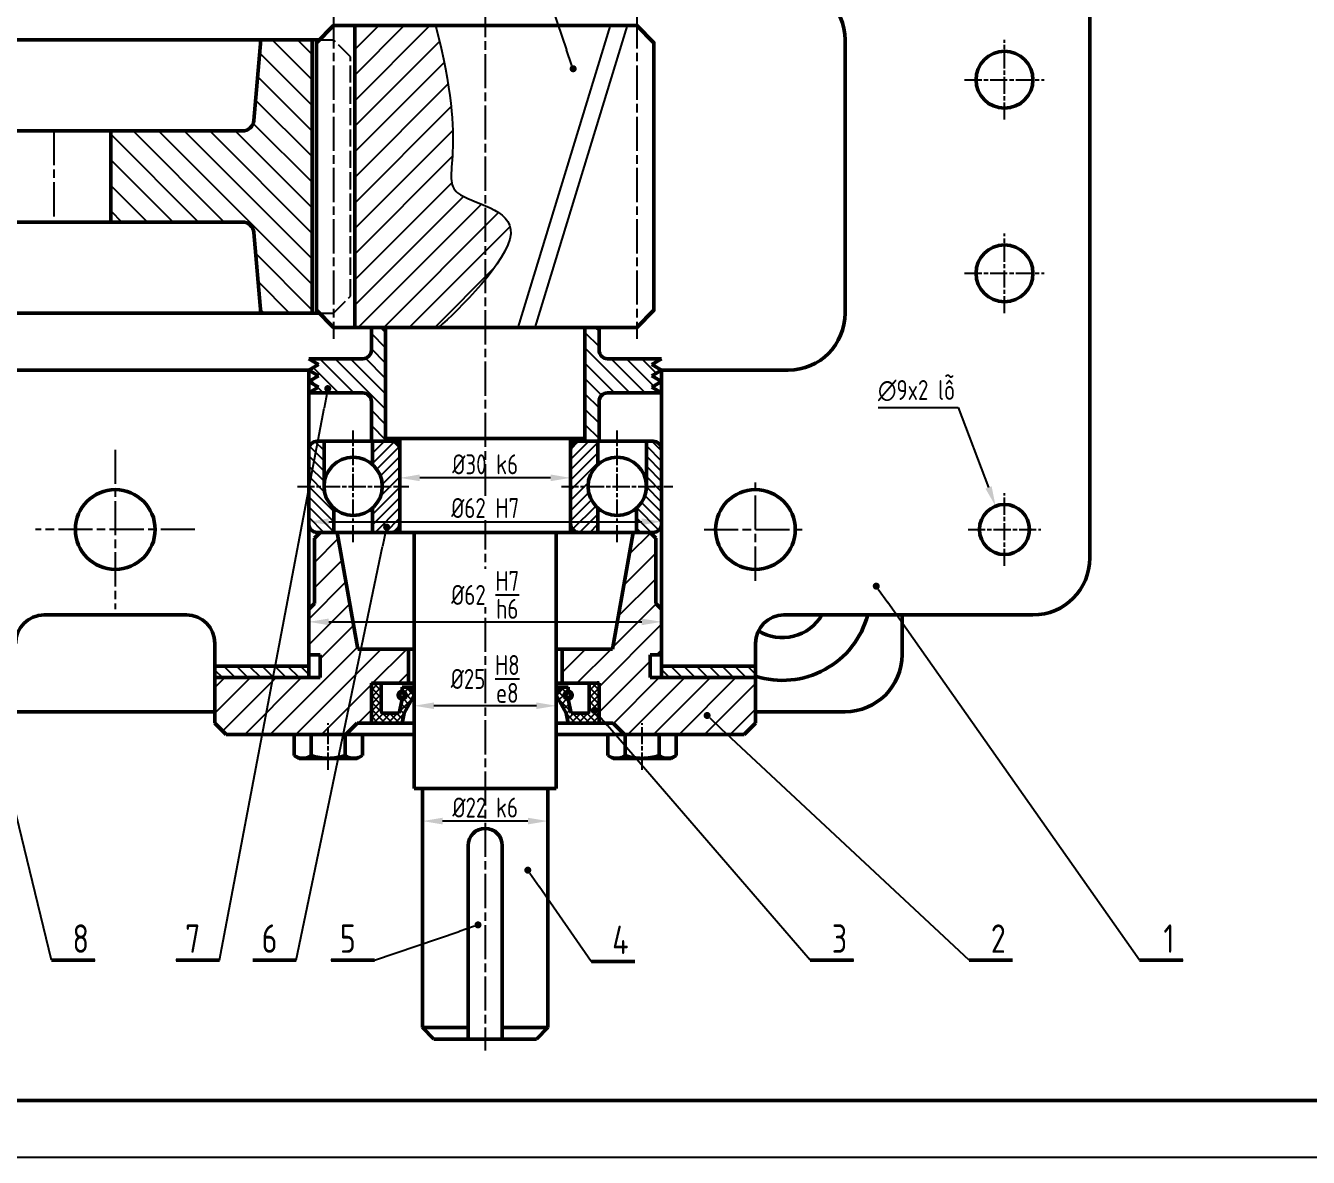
# Model space of a CAD drawing. Header units: millimetres. Extents: x -11122 to -2883, y -3177 to -1688.
# Drawn here: x -6585.5 to -6360.1, y -3176.6 to -2977.8 of the extents above; entities that cross this region are included whole.
import ezdxf

# ---------------------------------------------------------------- set-up
doc = ezdxf.new("R2010")
doc.units = ezdxf.units.MM
doc.header["$LTSCALE"] = 0.5
for name, pattern in [('AM_ISO02W050', [7.5, 6, -1.5]), ('AM_ISO08W050', [18, 12, -1.5, 3, -1.5]), ('AM_ISO08W050x2', [9, 6, -0.75, 1.5, -0.75])]:
    doc.linetypes.add(name, pattern=pattern)
for name, color, linetype, lineweight in [('AM_0', 7, 'Continuous', 50), ('AM_0N', 7, 'Continuous', 50), ('AM_3', 6, 'AM_ISO02W050', 25), ('AM_4', 3, 'Continuous', 25), ('AM_5', 3, 'Continuous', 25), ('AM_7', 4, 'AM_ISO08W050', 25), ('AM_8N', 1, 'Continuous', 25), ('nét đậm', 7, 'Continuous', 50), ('Đường tâm', 4, 'AM_ISO08W050', 25)]:
    doc.layers.add(name, color=color, linetype=linetype, lineweight=lineweight)
doc.styles.get("Standard").update_dxf_attribs({"font": 'tcvn+7284-2003i.ttf', "width": 0.8, "height": 3.5})
doc.styles.add('TCVN', font='tcvn+7284-2003i.ttf', dxfattribs={"width": 0.8, "height": 3.5})
doc.dimstyles.new('MyTemplate$0', dxfattribs={"dimtxt": 3.5, "dimasz": 3.5, "dimexe": 1.5, "dimexo": 0, "dimtad": 1, "dimtoh": 1, "dimdec": 0, "dimzin": 0, "dimtxsty": 'TCVN', "dimcen": 0, "dimclrd": 3, "dimclre": 3, "dimclrt": 1, "dimadec": 0, "dimazin": 0, "dimtfac": 1, "dimtdec": 0, "dimtofl": 0, "dimtmove": 0, "dimatfit": 3, "dimfxl": 1, "dimtfill": 1, "dimtolj": 1, "dimtzin": 0, "dimarcsym": 0})
doc.dimstyles.new('MyTemplate$3', dxfattribs={"dimtxt": 3.5, "dimasz": 3.5, "dimexe": 1.5, "dimexo": 0, "dimtad": 1, "dimtoh": 1, "dimdec": 0, "dimzin": 0, "dimtxsty": 'TCVN', "dimcen": 0, "dimclrd": 3, "dimclre": 3, "dimclrt": 1, "dimadec": 0, "dimazin": 0, "dimtfac": 1, "dimtdec": 0, "dimtofl": 0, "dimtmove": 0, "dimatfit": 3, "dimfxl": 1, "dimtfill": 1, "dimtolj": 1, "dimtzin": 0, "dimarcsym": 0})

# ---------------------------------------------------------------- blocks, each defined once
blk = doc.blocks.new('*D152')
at = {"layer": 'AM_5', "color": 3, "lineweight": -2, "transparency": 16777216}
for p, q in [((-6519.75, -3058.81), (-6519.75, -3055.74)), ((-6489.75, -3058.73), (-6489.75, -3055.74)), ((-6493.25, -3057.24), (-6516.25, -3057.24))]:
    blk.add_line(p, q, dxfattribs=at)
at = {"layer": 'AM_5', "color": 3, "transparency": 16777216}
for points in [[(-6516.25, -3056.65), (-6516.25, -3057.82), (-6519.75, -3057.24)], [(-6493.25, -3056.65), (-6493.25, -3057.82), (-6489.75, -3057.24)]]:
    blk.add_solid(points, dxfattribs=at)
at = {"layer": 'AM_5', "color": 1, "transparency": 16777216, "insert": (-6504.75, -3054.86), "char_height": 3.5, "attachment_point": 5, "style": 'TCVN', "bg_fill": 3, "box_fill_scale": 1.1, "bg_fill_color": 256, "bg_fill_true_color": 13158600, "bg_fill_transparency": 0}
blk.add_mtext('\\A1;%%c30{}{\\C2; k6}', dxfattribs=at)
blk = doc.blocks.new('*D153')
at = {"layer": 'AM_5', "color": 3, "lineweight": -2, "transparency": 16777216}
for p, q in [((-6517.25, -3087.31), (-6517.25, -3098.77)), ((-6492.25, -3087.31), (-6492.25, -3098.77)), ((-6495.75, -3097.27), (-6513.75, -3097.27))]:
    blk.add_line(p, q, dxfattribs=at)
at = {"layer": 'AM_5', "color": 3, "transparency": 16777216}
for points in [[(-6513.75, -3096.69), (-6513.75, -3097.85), (-6517.25, -3097.27)], [(-6495.75, -3096.69), (-6495.75, -3097.85), (-6492.25, -3097.27)]]:
    blk.add_solid(points, dxfattribs=at)
at = {"layer": 'AM_5', "color": 1, "transparency": 16777216, "insert": (-6504.75, -3092.56), "char_height": 3.5, "attachment_point": 5, "style": 'TCVN', "bg_fill": 3, "box_fill_scale": 1.1, "bg_fill_color": 256, "bg_fill_true_color": 13158600, "bg_fill_transparency": 0}
blk.add_mtext('\\A1;%%C25{}{\\C2; \\SH8/e8;}', dxfattribs=at)
blk = doc.blocks.new('*D154')
at = {"layer": 'AM_5', "color": 3, "lineweight": -2, "transparency": 16777216}
for p, q in [((-6515.75, -3126.29), (-6515.75, -3116.03)), ((-6493.75, -3126.29), (-6493.75, -3116.03)), ((-6497.25, -3117.53), (-6512.25, -3117.53))]:
    blk.add_line(p, q, dxfattribs=at)
at = {"layer": 'AM_5', "color": 3, "transparency": 16777216}
for points in [[(-6512.25, -3116.94), (-6512.25, -3118.11), (-6515.75, -3117.53)], [(-6497.25, -3116.94), (-6497.25, -3118.11), (-6493.75, -3117.53)]]:
    blk.add_solid(points, dxfattribs=at)
at = {"layer": 'AM_5', "color": 1, "transparency": 16777216, "insert": (-6504.75, -3115.15), "char_height": 3.5, "attachment_point": 5, "style": 'TCVN', "bg_fill": 3, "box_fill_scale": 1.1, "bg_fill_color": 256, "bg_fill_true_color": 13158600, "bg_fill_transparency": 0}
blk.add_mtext('\\A1;%%C22{}{\\C2; k6}', dxfattribs=at)
blk = doc.blocks.new('*D157')
at = {"layer": 'AM_5', "color": 3, "lineweight": -2, "transparency": 16777216}
for p, q in [((-6848.59, -2987.31), (-6848.59, -2783.87)), ((-6845.09, -2785.37), (-6402, -2785.37)), ((-6398.5, -2987.31), (-6398.5, -2783.87))]:
    blk.add_line(p, q, dxfattribs=at)
at = {"layer": 'AM_5', "color": 3, "transparency": 16777216}
for points in [[(-6845.09, -2784.79), (-6845.09, -2785.95), (-6848.59, -2785.37)], [(-6402, -2784.79), (-6402, -2785.95), (-6398.5, -2785.37)]]:
    blk.add_solid(points, dxfattribs=at)
at = {"layer": 'AM_5', "color": 1, "transparency": 16777216, "insert": (-6623.54, -2782.99), "char_height": 3.5, "attachment_point": 5, "style": 'TCVN', "bg_fill": 3, "box_fill_scale": 1.1, "bg_fill_color": 256, "bg_fill_true_color": 13158600, "bg_fill_transparency": 0}
blk.add_mtext('\\A1;450', dxfattribs=at)
blk = doc.blocks.new('*D171')
at = {"color": 3, "lineweight": -2, "transparency": 16777216}
for p, q in [((-6535.75, -3063.93), (-6535.75, -3066.44)), ((-6532.25, -3064.94), (-6477.25, -3064.94)), ((-6473.75, -3063.93), (-6473.75, -3066.44))]:
    blk.add_line(p, q, dxfattribs=at)
at = {"color": 3, "transparency": 16777216}
for points in [[(-6532.25, -3064.36), (-6532.25, -3065.52), (-6535.75, -3064.94)], [(-6477.25, -3064.36), (-6477.25, -3065.52), (-6473.75, -3064.94)]]:
    blk.add_solid(points, dxfattribs=at)
at = {"color": 1, "transparency": 16777216, "insert": (-6504.75, -3062.54), "char_height": 3.5, "attachment_point": 5, "style": 'TCVN', "bg_fill": 3, "box_fill_scale": 1.1, "bg_fill_color": 256, "bg_fill_true_color": 13158600, "bg_fill_transparency": 0}
blk.add_mtext('\\A1;%%c62{}{\\C2; H7}', dxfattribs=at)
blk = doc.blocks.new('*D172')
at = {"color": 3, "lineweight": -2, "transparency": 16777216}
for p, q in [((-6535.75, -3082.3), (-6535.75, -3084.03)), ((-6532.25, -3082.53), (-6477.25, -3082.53)), ((-6473.75, -3082.3), (-6473.75, -3084.03))]:
    blk.add_line(p, q, dxfattribs=at)
at = {"color": 3, "transparency": 16777216}
for points in [[(-6532.25, -3081.95), (-6532.25, -3083.12), (-6535.75, -3082.53)], [(-6477.25, -3081.95), (-6477.25, -3083.12), (-6473.75, -3082.53)]]:
    blk.add_solid(points, dxfattribs=at)
at = {"color": 1, "transparency": 16777216, "insert": (-6504.75, -3077.8), "char_height": 3.5, "attachment_point": 5, "style": 'TCVN', "bg_fill": 3, "box_fill_scale": 1.1, "bg_fill_color": 256, "bg_fill_true_color": 13158600, "bg_fill_transparency": 0}
blk.add_mtext('\\A1;%%c62{}{\\C2; \\SH7/h6;}', dxfattribs=at)
blk = doc.blocks.new('*D220')
at = {"layer": 'AM_5', "color": 3, "lineweight": -2, "transparency": 16777216}
for p, q in [((-6435.68, -3044.89), (-6421.61, -3044.89)), ((-6421.61, -3044.89), (-6416.3, -3058.92))]:
    blk.add_line(p, q, dxfattribs=at)
at = {"layer": 'AM_5', "color": 3, "transparency": 16777216}
blk.add_solid([(-6415.75, -3058.72), (-6416.84, -3059.13), (-6415.06, -3062.2)], dxfattribs=at)
at = {"layer": 'AM_5', "color": 1, "transparency": 16777216, "insert": (-6428.96, -3041.92), "char_height": 3.5, "attachment_point": 5, "style": 'TCVN', "bg_fill": 3, "box_fill_scale": 1.1, "bg_fill_color": 256, "bg_fill_true_color": 13158600, "bg_fill_transparency": 0}
blk.add_mtext('\\A1;∅9x2 lỗ', dxfattribs=at)

msp = doc.modelspace()

# ---------------------------------------------------------------- hatches: boundary and pattern name
at = {"layer": 'AM_5'}
h = msp.add_hatch(color=256, dxfattribs=at)
edge = h.paths.add_edge_path(flags=0)
edge.add_arc((-6532.41, -3041.56), 0.625, 0, 360)
h = msp.add_hatch(color=256, dxfattribs=at)
edge = h.paths.add_edge_path(flags=0)
edge.add_arc((-6522.07, -3065.89), 0.625, 0, 360)
h = msp.add_hatch(color=256, dxfattribs=at)
edge = h.paths.add_edge_path(flags=0)
edge.add_arc((-6436.03, -3076.26), 0.625, 0, 360)
h = msp.add_hatch(color=256, dxfattribs=at)
edge = h.paths.add_edge_path(flags=0)
edge.add_arc((-6485.57, -3098.1), 0.625, 0, 360)
h = msp.add_hatch(color=256, dxfattribs=at)
edge = h.paths.add_edge_path(flags=0)
edge.add_arc((-6465.75, -3098.98), 0.625, 0, 360)
h = msp.add_hatch(color=256, dxfattribs=at)
edge = h.paths.add_edge_path(flags=0)
edge.add_arc((-6506.01, -3135.76), 0.625, 0, 360)
at = {"layer": 'AM_7', "lineweight": 25}
h = msp.add_hatch(dxfattribs=at)
h.set_pattern_fill('ANSI31', color=256, scale=0.4)
h.set_pattern_definition([(45, (-7611.6033, -5522.9193), (-0.8980256, 0.8980256), [])])
h.paths.add_polyline_path([(-6519.75, -2943.31, 0.414214), (-6521.25, -2941.81), (-6524.55, -2941.81), (-6524.55, -2946.06, -0.2145), (-6522.83, -2949.89, -0.2145), (-6524.55, -2953.72), (-6524.55, -2957.81), (-6521.25, -2957.81, 0.414214), (-6519.75, -2956.31)])
h.paths.add_polyline_path([(-6484.95, -2941.81), (-6488.25, -2941.81, 0.414214), (-6489.75, -2943.31), (-6489.75, -2956.31, 0.414214), (-6488.25, -2957.81), (-6484.95, -2957.81), (-6484.95, -2953.72, -0.2145), (-6486.67, -2949.89, -0.2145), (-6484.95, -2946.06)])
h.paths.add_polyline_path([(-6484.95, -3054.9), (-6484.95, -3050.81), (-6488.25, -3050.81, 0.414214), (-6489.75, -3052.31), (-6489.75, -3065.31, 0.414214), (-6488.25, -3066.81), (-6484.95, -3066.81), (-6484.95, -3062.56, -0.2145), (-6486.67, -3058.73, -0.2145)])
h.paths.add_polyline_path([(-6524.55, -3050.81), (-6524.55, -3054.9, -0.2145), (-6522.83, -3058.73, -0.2145), (-6524.55, -3062.56), (-6524.55, -3066.81), (-6521.25, -3066.81, 0.414214), (-6519.75, -3065.31), (-6519.75, -3052.31, 0.414214), (-6521.25, -3050.81)])
at = {"layer": 'AM_7'}
h = msp.add_hatch(dxfattribs=at)
h.set_pattern_fill('ANSI31', color=256)
h.set_pattern_definition([(45, (1389, 0), (-2.245064, 2.245064), [])])
edge = h.paths.add_edge_path()
edge.add_spline(control_points=[(-6504.75, -3009.43), (-6506.6, -3008.62), (-6514.54, -3006.07), (-6507.45, -3000.12), (-6513.5, -2977.81)], knot_values=[0, 0, 0, 0, 6.170488, 25.158334, 25.158334, 25.158334, 25.158334], degree=3, periodic=0)
edge.add_line((-6513.5, -2977.81), (-6524.75, -2977.81))
edge.add_line((-6524.75, -2977.81), (-6527.67, -2977.81))
edge.add_line((-6527.67, -2977.81), (-6527.67, -3030.81))
edge.add_line((-6527.67, -3030.81), (-6512.95, -3030.81))
edge.add_spline(control_points=[(-6512.95, -3030.81), (-6511.12, -3029.26), (-6507.62, -3025.92), (-6504.75, -3022.43)], knot_values=[40.173751, 40.173751, 40.173751, 40.173751, 48.466243, 48.466243, 48.466243, 48.466243], degree=3, periodic=0)
edge.add_line((-6504.75, -3022.43), (-6504.75, -3009.43))
edge = h.paths.add_edge_path()
edge.add_spline(control_points=[(-6504.75, -3022.43), (-6502.37, -3019.53), (-6498.15, -3013), (-6502.32, -3010.48), (-6504.75, -3009.43)], knot_values=[25.158334, 25.158334, 25.158334, 25.158334, 32.067325, 40.173751, 40.173751, 40.173751, 40.173751], degree=3, periodic=0)
edge.add_line((-6504.75, -3009.43), (-6504.75, -3022.43))
at = {"layer": 'AM_7', "lineweight": 25}
h = msp.add_hatch(dxfattribs=at)
h.set_pattern_fill('ANSI31', color=256, scale=0.6, angle=90)
h.set_pattern_definition([(135, (-6809.5915, -5559.6729), (-1.3470384, -1.3470384), [])])
h.paths.add_polyline_path([(-6526.25, -3036.31, 0.414214), (-6524.75, -3034.81), (-6524.75, -3030.81), (-6522.25, -3030.81), (-6522.25, -3050.81), (-6524.75, -3050.81), (-6524.75, -3043.81, 0.414214), (-6526.25, -3042.31), (-6535.75, -3042.31), (-6534.02, -3041.31), (-6535.75, -3040.31), (-6534.02, -3039.31), (-6535.75, -3038.31), (-6534.02, -3037.31), (-6535.75, -3036.31)])
h.paths.add_polyline_path([(-6483.25, -3042.31, 0.414214), (-6484.75, -3043.81), (-6484.75, -3050.81), (-6487.25, -3050.81), (-6487.25, -3030.81), (-6484.75, -3030.81), (-6484.75, -3034.81, 0.414214), (-6483.25, -3036.31), (-6473.75, -3036.31), (-6475.48, -3037.31), (-6473.75, -3038.31), (-6475.48, -3039.31), (-6473.75, -3040.31), (-6475.48, -3041.31), (-6473.75, -3042.31)])
h = msp.add_hatch(dxfattribs=at)
h.set_pattern_fill('ANSI31', color=256, scale=0.4, angle=90)
h.set_pattern_definition([(135, (-7611.6033, -5522.9193), (-0.8980256, -0.8980256), [])])
h.paths.add_polyline_path([(-6533.07, -3058.73), (-6533.07, -3050.81), (-6534.25, -3050.81, 0.414214), (-6535.75, -3052.31), (-6535.75, -3065.31, 0.414214), (-6534.25, -3066.81), (-6531.35, -3066.81), (-6531.35, -3062.56, -0.2145)])
h.paths.add_polyline_path([(-6473.75, -3052.31, 0.414214), (-6475.25, -3050.81), (-6476.43, -3050.81), (-6476.43, -3058.73, -0.2145), (-6478.16, -3062.56), (-6478.16, -3066.81), (-6475.75, -3066.81), (-6475.25, -3066.81, 0.414214), (-6473.75, -3065.31)])
h = msp.add_hatch(dxfattribs=at)
h.set_pattern_fill('ANSI31', color=256)
h.set_pattern_definition([(45, (-7611.6033, -5522.9193), (-2.245064, 2.245064), [])])
h.paths.add_polyline_path([(-6524.75, -3093.31), (-6518.25, -3093.31), (-6518.25, -3087.31), (-6527.14, -3087.31), (-6530.75, -3066.81), (-6533.75, -3066.81), (-6534.75, -3067.81), (-6534.75, -3079.31), (-6535.75, -3080.31), (-6535.75, -3088.31), (-6533.75, -3088.31), (-6533.75, -3092.31), (-6552.25, -3092.31), (-6552.25, -3100.31), (-6550.25, -3102.31), (-6529.25, -3102.31), (-6527.25, -3100.31), (-6524.75, -3100.31)])
h.paths.add_polyline_path([(-6484.75, -3093.31), (-6484.75, -3100.31), (-6482.25, -3100.31), (-6480.25, -3102.31), (-6477.18, -3102.31), (-6471.18, -3102.31), (-6459.25, -3102.31), (-6457.25, -3100.31), (-6457.25, -3092.31), (-6475.75, -3092.31), (-6475.75, -3088.31), (-6473.75, -3088.31), (-6473.75, -3080.31), (-6474.75, -3079.31), (-6474.75, -3067.81), (-6475.75, -3066.81), (-6478.75, -3066.81), (-6482.37, -3087.31), (-6491.25, -3087.31), (-6491.25, -3093.31)])
at = {"layer": 'AM_7'}
h = msp.add_hatch(dxfattribs=at)
h.set_pattern_fill('ANSI31', color=256, scale=0.5, angle=90)
h.set_pattern_definition([(135, (1389, 0), (-1.12253202, -1.12253202), [])])
h.paths.add_polyline_path([(-6457.25, -3090.31), (-6473.75, -3090.31), (-6473.75, -3092.31), (-6457.25, -3092.31)])
h.paths.add_polyline_path([(-6535.75, -3090.31), (-6541.64, -3090.31), (-6542.02, -3092.31), (-6535.75, -3092.31)])
h.paths.add_polyline_path([(-6541.64, -3090.31), (-6552.25, -3090.31), (-6552.25, -3092.31), (-6542.02, -3092.31)])
h.paths.add_polyline_path([(-6587.25, -3090.31), (-6609.13, -3090.31), (-6608.73, -3092.31), (-6587.25, -3092.31)])
h.paths.add_polyline_path([(-6609.13, -3090.31), (-6609.75, -3090.31), (-6609.75, -3092.31), (-6608.73, -3092.31)])
h.paths.add_polyline_path([(-6719.75, -3090.31), (-6742.25, -3090.31), (-6742.25, -3092.31), (-6719.75, -3092.31)])
h.paths.add_polyline_path([(-6725.05, -3091.45, -1), (-6724.61, -3091.45, -1)], flags=16)

# ---------------------------------------------------------------- linework, layer by layer
for p, q in [((-6524.75, -2977.81), (-6524.75, -2977.81)), ((-6484.75, -2977.81), (-6484.75, -2977.81)), ((-6616.91, -3028.31), (-6533.92, -3028.31)), ((-6524.75, -3030.81), (-6524.75, -3030.81)), ((-6484.75, -3030.81), (-6524.75, -3030.81)), ((-6484.75, -3030.81), (-6484.75, -3030.81)), ((-6519.75, -3050.81), (-6524.75, -3050.81)), ((-6484.75, -3050.81), (-6489.75, -3050.81)), ((-6503.75, -3066.81), (-6501.22, -3066.81)), ((-6517.25, -3087.31), (-6517.25, -3090.31)), ((-6535.75, -3090.31), (-6552.25, -3090.31)), ((-6473.75, -3090.31), (-6457.25, -3090.31))]:
    msp.add_line(p, q)
at = {"layer": 'AM_0'}
for p, q in [((-6398.5, -3071.31), (-6398.5, -2937.31)), ((-6527.67, -2977.81), (-6527.67, -3030.81)), ((-6533.92, -2980.31), (-6616.91, -2980.31)), ((-6545.41, -2994.48), (-6544.17, -2980.31)), ((-6535.17, -2980.31), (-6535.17, -3028.31)), ((-6441.5, -2980.31), (-6441.5, -3028.31)), ((-6613.68, -2996.31), (-6547.4, -2996.31)), ((-6570.54, -2996.31), (-6570.54, -3012.31)), ((-6613.68, -3012.31), (-6547.4, -3012.31)), ((-6545.41, -3014.14), (-6544.17, -3028.31)), ((-6533.92, -3028.31), (-6618.74, -3028.31)), ((-6522.25, -3030.81), (-6524.75, -3030.81)), ((-6524.75, -3034.81), (-6524.75, -3030.81)), ((-6522.25, -3030.81), (-6522.25, -3050.81)), ((-6522.25, -3030.81), (-6504.75, -3030.81)), ((-6522.25, -3050.81), (-6522.25, -3030.81)), ((-6487.25, -3030.81), (-6504.75, -3030.81)), ((-6487.25, -3030.81), (-6487.25, -3050.81)), ((-6487.25, -3030.81), (-6484.75, -3030.81)), ((-6487.25, -3050.81), (-6487.25, -3030.81)), ((-6484.75, -3034.81), (-6484.75, -3030.81)), ((-6609.75, -3038.31), (-6535.75, -3038.31)), ((-6534.02, -3037.31), (-6535.75, -3036.31)), ((-6535.75, -3036.31), (-6526.25, -3036.31)), ((-6535.75, -3038.31), (-6534.02, -3037.31)), ((-6534.02, -3039.31), (-6535.75, -3038.31)), ((-6535.75, -3038.31), (-6535.75, -3092.31)), ((-6473.75, -3036.31), (-6483.25, -3036.31)), ((-6475.48, -3037.31), (-6473.75, -3036.31)), ((-6473.75, -3038.31), (-6475.48, -3037.31)), ((-6475.48, -3039.31), (-6473.75, -3038.31)), ((-6473.75, -3038.31), (-6451.5, -3038.31)), ((-6473.75, -3052.31), (-6473.75, -3038.31)), ((-6473.75, -3038.31), (-6473.75, -3092.31)), ((-6535.75, -3040.31), (-6534.02, -3039.31)), ((-6534.02, -3041.31), (-6535.75, -3040.31)), ((-6473.75, -3040.31), (-6475.48, -3039.31)), ((-6475.48, -3041.31), (-6473.75, -3040.31)), ((-6535.75, -3042.31), (-6534.02, -3041.31)), ((-6535.75, -3042.31), (-6526.25, -3042.31)), ((-6473.75, -3042.31), (-6483.25, -3042.31)), ((-6473.75, -3042.31), (-6475.48, -3041.31)), ((-6524.75, -3050.81), (-6524.75, -3043.81)), ((-6484.75, -3050.81), (-6484.75, -3043.81)), ((-6534.25, -3050.81), (-6521.25, -3050.81)), ((-6533.07, -3058.73), (-6533.07, -3050.81)), ((-6524.55, -3054.9), (-6524.55, -3050.81)), ((-6524.55, -3050.81), (-6519.75, -3050.81)), ((-6487.25, -3050.31), (-6522.25, -3050.31)), ((-6522.25, -3050.81), (-6519.75, -3050.81)), ((-6487.25, -3050.81), (-6489.75, -3050.81)), ((-6489.75, -3050.81), (-6484.95, -3050.81)), ((-6475.25, -3050.81), (-6488.25, -3050.81)), ((-6484.95, -3054.9), (-6484.95, -3050.81)), ((-6476.43, -3058.73), (-6476.43, -3050.81)), ((-6535.75, -3065.31), (-6535.75, -3052.31)), ((-6519.75, -3065.31), (-6519.75, -3052.31)), ((-6489.75, -3065.31), (-6489.75, -3052.31)), ((-6473.75, -3065.31), (-6473.75, -3052.31)), ((-6531.35, -3066.81), (-6531.35, -3062.56)), ((-6524.55, -3066.81), (-6524.55, -3062.56)), ((-6484.95, -3066.81), (-6484.95, -3062.56)), ((-6478.16, -3066.81), (-6478.16, -3062.56)), ((-6534.75, -3067.81), (-6533.75, -3066.81)), ((-6534.25, -3066.81), (-6521.25, -3066.81)), ((-6533.75, -3066.81), (-6530.75, -3066.81)), ((-6530.75, -3066.81), (-6527.14, -3087.31)), ((-6524.55, -3066.81), (-6484.95, -3066.81)), ((-6504.75, -3066.81), (-6517.25, -3066.81)), ((-6517.25, -3066.81), (-6517.25, -3111.81)), ((-6504.75, -3066.81), (-6492.25, -3066.81)), ((-6492.25, -3066.81), (-6492.25, -3111.81)), ((-6475.25, -3066.81), (-6488.25, -3066.81)), ((-6478.75, -3066.81), (-6482.37, -3087.31)), ((-6475.75, -3066.81), (-6478.75, -3066.81)), ((-6474.75, -3067.81), (-6475.75, -3066.81)), ((-6534.75, -3079.31), (-6534.75, -3067.81)), ((-6474.75, -3079.31), (-6474.75, -3067.81)), ((-6535.75, -3080.31), (-6534.75, -3079.31)), ((-6535.75, -3090.31), (-6535.75, -3080.31)), ((-6473.75, -3080.31), (-6474.75, -3079.31)), ((-6473.75, -3090.31), (-6473.75, -3080.31)), ((-6582.25, -3081.31), (-6557.25, -3081.31)), ((-6452.25, -3081.31), (-6408.5, -3081.31)), ((-6431.5, -3088.31), (-6431.5, -3081.31)), ((-6552.25, -3090.31), (-6552.25, -3086.31)), ((-6527.14, -3087.31), (-6517.25, -3087.31)), ((-6518.25, -3087.31), (-6518.25, -3093.31)), ((-6492.25, -3087.31), (-6482.37, -3087.31)), ((-6491.25, -3087.31), (-6491.25, -3093.31)), ((-6457.25, -3086.31), (-6457.25, -3090.31)), ((-6533.75, -3088.31), (-6535.75, -3088.31)), ((-6533.75, -3092.31), (-6533.75, -3088.31)), ((-6475.75, -3092.31), (-6475.75, -3088.31)), ((-6475.75, -3088.31), (-6473.75, -3088.31)), ((-6552.25, -3100.31), (-6552.25, -3090.31)), ((-6552.25, -3090.31), (-6535.75, -3090.31)), ((-6552.25, -3092.31), (-6533.75, -3092.31)), ((-6457.25, -3092.31), (-6475.75, -3092.31)), ((-6473.75, -3090.31), (-6457.25, -3090.31)), ((-6457.25, -3100.31), (-6457.25, -3090.31)), ((-6552.25, -3098.31), (-6587.25, -3098.31)), ((-6441.5, -3098.31), (-6457.25, -3098.31)), ((-6552.25, -3100.31), (-6550.25, -3102.31)), ((-6529.25, -3102.31), (-6527.25, -3100.31)), ((-6517.25, -3100.31), (-6527.25, -3100.31)), ((-6482.25, -3100.31), (-6492.25, -3100.31)), ((-6480.25, -3102.31), (-6482.25, -3100.31)), ((-6457.25, -3100.31), (-6459.25, -3102.31)), ((-6517.25, -3102.31), (-6550.25, -3102.31)), ((-6535.33, -3106), (-6535.33, -3102.31)), ((-6459.25, -3102.31), (-6492.25, -3102.31)), ((-6480.18, -3106), (-6480.18, -3102.31)), ((-6492.25, -3111.81), (-6517.25, -3111.81)), ((-6515.75, -3153.81), (-6515.75, -3111.81)), ((-6493.75, -3153.81), (-6493.75, -3111.81)), ((-6573.36, -3141.98), (-6580.97, -3141.98)), ((-6551.44, -3141.98), (-6559.04, -3141.98)), ((-6537.97, -3141.98), (-6545.57, -3141.98)), ((-6524.18, -3141.98), (-6531.79, -3141.98)), ((-6440.05, -3141.98), (-6447.66, -3141.98)), ((-6412.1, -3141.98), (-6419.71, -3141.98)), ((-6382.16, -3141.98), (-6389.76, -3141.98)), ((-6478.46, -3142.18), (-6486.06, -3142.18)), ((-6515.75, -3153.81), (-6513.75, -3155.81)), ((-6515.75, -3153.81), (-6507.75, -3153.81)), ((-6501.75, -3153.81), (-6493.75, -3153.81)), ((-6495.75, -3155.81), (-6493.75, -3153.81)), ((-6504.75, -3155.81), (-6513.75, -3155.81)), ((-6504.75, -3155.81), (-6495.75, -3155.81)), ((-5775.6, -3166.59), (-6934.6, -3166.59))]:
    msp.add_line(p, q, dxfattribs=at)
at = {"layer": 'AM_0', "lineweight": 50}
for p, q in [((-6517.25, -3093.31), (-6524.75, -3093.31)), ((-6524.75, -3093.31), (-6524.75, -3100.31)), ((-6523, -3098.26), (-6523, -3093.31)), ((-6518.13, -3094.01), (-6519.35, -3094.01)), ((-6519.35, -3094.71), (-6519.35, -3094.01)), ((-6517.25, -3095.41), (-6518.13, -3094.01)), ((-6518.13, -3094.01), (-6517.25, -3094.01)), ((-6486.5, -3093.31), (-6492.25, -3093.31)), ((-6492.25, -3095.41), (-6491.38, -3094.01)), ((-6491.38, -3094.01), (-6492.25, -3094.01)), ((-6491.38, -3094.01), (-6490.15, -3094.01)), ((-6490.15, -3094.71), (-6490.15, -3094.01)), ((-6485.05, -3093.31), (-6486.5, -3093.31)), ((-6486.5, -3098.26), (-6486.5, -3093.31)), ((-6484.75, -3100.31), (-6484.75, -3093.31)), ((-6519.84, -3098.56), (-6519.35, -3096.11)), ((-6519, -3098.56), (-6517.25, -3095.41)), ((-6490.5, -3098.56), (-6492.25, -3095.41)), ((-6489.66, -3098.56), (-6490.15, -3096.11)), ((-6522.7, -3098.56), (-6519.84, -3098.56)), ((-6519.35, -3100.31), (-6519, -3098.56)), ((-6490.15, -3100.31), (-6490.5, -3098.56)), ((-6486.8, -3098.56), (-6489.66, -3098.56)), ((-6492.25, -3100.31), (-6484.75, -3100.31)), ((-6492.25, -3100.31), (-6484.75, -3100.31))]:
    msp.add_line(p, q, dxfattribs=at)
at = {"layer": 'AM_0', "lineweight": 53}
for p, q in [((-6524.75, -3093.31), (-6524.45, -3093.31)), ((-6484.75, -3093.31), (-6485.05, -3093.31))]:
    msp.add_line(p, q, dxfattribs=at)
at = {"layer": 'AM_0'}
msp.add_lwpolyline([(-6478.09, -2977.81), (-6531.42, -2977.81), (-6534.42, -2980.81), (-6534.42, -3027.81), (-6531.42, -3030.81), (-6478.09, -3030.81), (-6475.09, -3027.81), (-6475.09, -2980.81)], close=True, dxfattribs=at)
for points in [[(-6519.75, -3050.31), (-6519.75, -3066.81), (-6504.75, -3066.81)], [(-6489.75, -3050.31), (-6489.75, -3066.81), (-6504.75, -3066.81)]]:
    msp.add_lwpolyline(points, dxfattribs=at)
for centre, radius in [((-6413.5, -2987.31), 5), ((-6413.5, -3021.31), 5), ((-6527.95, -3058.73), 5.12), ((-6481.55, -3058.73), 5.12), ((-6569.75, -3066.31), 7), ((-6457.27, -3066.31), 7), ((-6413.5, -3066.31), 4.4)]:
    msp.add_circle(centre, radius, dxfattribs=at)
at = {"layer": 'AM_0', "lineweight": 50}
for centre in [(-6519.35, -3095.41), (-6490.15, -3095.41)]:
    msp.add_circle(centre, 0.455, dxfattribs=at)
at = {"layer": 'AM_0'}
for centre, radius, start, end in [((-6451.5, -2980.31), 10, 0, 90), ((-6547.4, -2994.31), 2, 270, 355), ((-6547.4, -3014.31), 2, 5, 90), ((-6451.5, -3028.31), 10, 270, 0), ((-6526.25, -3034.81), 1.5, 270, 0), ((-6483.25, -3034.81), 1.5, 180, 270), ((-6526.25, -3043.81), 1.5, 0, 90), ((-6483.25, -3043.81), 1.5, 90, 180), ((-6534.25, -3052.31), 1.5, 90, 180), ((-6521.25, -3052.31), 1.5, 0, 90), ((-6488.25, -3052.31), 1.5, 90, 180), ((-6475.25, -3052.31), 1.5, 0, 90), ((-6534.25, -3065.31), 1.5, 180, 270), ((-6521.25, -3065.31), 1.5, 270, 0), ((-6488.25, -3065.31), 1.5, 180, 270), ((-6475.25, -3065.31), 1.5, 270, 0), ((-6408.5, -3071.31), 10, 270, 0), ((-6582.25, -3086.31), 5, 90, 180), ((-6557.25, -3086.31), 5, 0, 90), ((-6452.25, -3086.31), 5, 90, 180), ((-6452.5, -3077.31), 8, 238.0455, 330), ((-6441.5, -3088.31), 10, 270, 0)]:
    msp.add_arc(centre, radius, start, end, dxfattribs=at)
at = {"layer": 'AM_0', "lineweight": 50}
for centre, radius, start, end in [((-6452.5, -3077.31), 15.5, 252.1545, 345.0448), ((-6524.45, -3093.61), 0.3, 90, 180), ((-6519.35, -3095.41), 0.7, 90, 270), ((-6519.35, -3095.41), 0.7, 270, 90), ((-6490.15, -3095.41), 0.7, 90, 270), ((-6490.15, -3095.41), 0.7, 270, 90), ((-6485.05, -3093.61), 0.3, 0, 90), ((-6522.7, -3098.26), 0.3, 180, 270), ((-6486.8, -3098.26), 0.3, 270, 0)]:
    msp.add_arc(centre, radius, start, end, dxfattribs=at)
at = {"layer": 'AM_0N'}
for p, q in [((-6524.75, -3093.61), (-6524.75, -3100.01)), ((-6519.35, -3093.31), (-6524.45, -3093.31)), ((-6519.35, -3093.31), (-6517.25, -3093.31)), ((-6524.45, -3100.31), (-6523, -3100.31)), ((-6523, -3100.31), (-6517.25, -3100.31))]:
    msp.add_line(p, q, dxfattribs=at)
at = {"layer": 'AM_0N', "lineweight": 50}
msp.add_arc((-6524.45, -3100.01), 0.3, 180, 270, dxfattribs=at)
at = {"layer": 'AM_0N'}
for centre, start, end in [((-6524.45, -3100.01), 180, 270), ((-6485.05, -3100.01), 270, 0)]:
    msp.add_arc(centre, 0.3, start, end, dxfattribs=at)
at = {"layer": 'AM_3', "lineweight": 25}
for p, q in [((-6533.92, -2980.31), (-6531.42, -2980.31)), ((-6528.42, -2983.31), (-6531.42, -2980.31)), ((-6528.42, -3025.31), (-6528.42, -2983.31)), ((-6531.42, -3028.31), (-6528.42, -3025.31)), ((-6533.92, -3028.31), (-6531.42, -3028.31))]:
    msp.add_line(p, q, dxfattribs=at)
at = {"layer": 'AM_4'}
for p, q in [((-6482.8, -2977.81), (-6499, -3030.81)), ((-6479.8, -2977.81), (-6496, -3030.81)), ((-6954.6, -3176.59), (-5765.6, -3176.59))]:
    msp.add_line(p, q, dxfattribs=at)
msp.add_open_spline([(-6513.5, -2977.81), (-6507.45, -3000.12), (-6516.83, -3007.99), (-6492.2, -3010.79), (-6509.59, -3027.96), (-6512.95, -3030.81)], degree=3, knots=[0, 0, 0, 0, 18.987845, 33.264759, 48.466243, 48.466243, 48.466243, 48.466243], dxfattribs=at)
at = {"layer": 'AM_5'}
for p, q in [((-6532.52, -3042.17), (-6533.06, -3045)), ((-6551.44, -3141.98), (-6533.06, -3045)), ((-6522.2, -3066.51), (-6522.79, -3069.32)), ((-6537.94, -3141.98), (-6522.79, -3069.32)), ((-6435.67, -3076.77), (-6434.02, -3079.12)), ((-6389.76, -3141.98), (-6434.02, -3079.12)), ((-6485.16, -3098.57), (-6483.28, -3100.75)), ((-6447.64, -3141.98), (-6483.28, -3100.75)), ((-6465.3, -3099.4), (-6463.2, -3101.37)), ((-6419.73, -3141.98), (-6463.2, -3101.37)), ((-6580.97, -3141.98), (-6589.98, -3104.76)), ((-6486.14, -3142.21), (-6495.26, -3129.03)), ((-6524.18, -3141.98), (-6509.32, -3136.9)), ((-6506.6, -3135.97), (-6509.32, -3136.9))]:
    msp.add_line(p, q, dxfattribs=at)
at = {"layer": 'AM_5', "color": 3}
for p, q in [((-6580.97, -3141.98), (-6573.3, -3141.98)), ((-6551.44, -3141.98), (-6559.1, -3141.98)), ((-6537.94, -3141.98), (-6545.6, -3141.98)), ((-6524.18, -3141.98), (-6531.85, -3141.98)), ((-6447.64, -3141.98), (-6439.97, -3141.98)), ((-6419.73, -3141.98), (-6412.06, -3141.98)), ((-6389.76, -3141.98), (-6382.09, -3141.98)), ((-6486.14, -3142.21), (-6478.47, -3142.21))]:
    msp.add_line(p, q, dxfattribs=at)
at = {"layer": 'AM_7'}
for p, q in [((-6531.42, -2975.81), (-6531.42, -3032.81)), ((-6478.09, -2975.81), (-6478.09, -3032.81)), ((-6580.54, -2996.31), (-6580.54, -3012.31)), ((-6457.27, -3075.31), (-6457.27, -3057.31)), ((-6466.27, -3066.31), (-6448.27, -3066.31))]:
    msp.add_line(p, q, dxfattribs=at)
at = {"layer": 'AM_7', "linetype": 'Continuous'}
for p, q in [((-6542.21, -2980.31), (-6535.17, -2987.35)), ((-6537.72, -2980.31), (-6535.17, -2982.86)), ((-6544.37, -2982.64), (-6535.17, -2991.84)), ((-6544.73, -2986.77), (-6535.17, -2996.33)), ((-6545.1, -2990.9), (-6535.17, -3000.82)), ((-6545.51, -2994.97), (-6535.17, -3005.31)), ((-6570.54, -2996.88), (-6555.11, -3012.31)), ((-6566.62, -2996.31), (-6550.62, -3012.31)), ((-6562.13, -2996.31), (-6535.17, -3023.28)), ((-6557.64, -2996.31), (-6535.17, -3018.78)), ((-6553.15, -2996.31), (-6535.17, -3014.29)), ((-6548.66, -2996.31), (-6535.17, -3009.8)), ((-6570.54, -3001.37), (-6559.6, -3012.31)), ((-6570.54, -3005.86), (-6564.09, -3012.31)), ((-6570.54, -3010.35), (-6568.58, -3012.31)), ((-6545.08, -3017.85), (-6535.17, -3027.77)), ((-6544.65, -3022.77), (-6539.11, -3028.31)), ((-6544.22, -3027.69), (-6543.6, -3028.31))]:
    msp.add_line(p, q, dxfattribs=at)
at = {"layer": 'AM_7', "linetype": 'AM_ISO08W050x2'}
for p, q in [((-6413.5, -2994.31), (-6413.5, -2980.31)), ((-6420.5, -2987.31), (-6406.5, -2987.31)), ((-6413.5, -3028.31), (-6413.5, -3014.31)), ((-6420.5, -3021.31), (-6406.5, -3021.31)), ((-6413.5, -3072.71), (-6413.5, -3059.91)), ((-6419.9, -3066.31), (-6407.1, -3066.31)), ((-6532.33, -3108.51), (-6532.33, -3100.31)), ((-6477.18, -3108.51), (-6477.18, -3100.31))]:
    msp.add_line(p, q, dxfattribs=at)
at = {"layer": 'AM_8N'}
for p, q in [((-6523.54, -3093.31), (-6524.75, -3094.52)), ((-6523, -3094.01), (-6524.75, -3095.76)), ((-6523, -3095.9), (-6524.75, -3094.15)), ((-6523, -3094.66), (-6524.35, -3093.31)), ((-6519.38, -3093.31), (-6519.35, -3093.34)), ((-6519.29, -3094.01), (-6519.35, -3094.07)), ((-6519.23, -3094.72), (-6519.35, -3094.6)), ((-6518.1, -3094.06), (-6518.91, -3094.87)), ((-6517.27, -3095.44), (-6518.7, -3094.01)), ((-6492.24, -3095.44), (-6490.8, -3094.01)), ((-6491.41, -3094.06), (-6490.6, -3094.87)), ((-6490.28, -3094.72), (-6490.15, -3094.6)), ((-6490.22, -3094.01), (-6490.15, -3094.07)), ((-6486.5, -3093.42), (-6486.39, -3093.31)), ((-6486.5, -3094.66), (-6485.15, -3093.31)), ((-6486.5, -3094.01), (-6484.75, -3095.76)), ((-6486.5, -3095.9), (-6484.75, -3094.15)), ((-6485.97, -3093.31), (-6484.75, -3094.52)), ((-6523, -3095.25), (-6524.75, -3097)), ((-6523, -3097.13), (-6524.75, -3095.38)), ((-6523, -3096.49), (-6524.75, -3098.24)), ((-6522.96, -3098.41), (-6524.75, -3096.62)), ((-6517.6, -3096.03), (-6519.77, -3098.21)), ((-6518.6, -3097.83), (-6519.51, -3096.91)), ((-6517.62, -3094.82), (-6519.46, -3096.66)), ((-6518.15, -3097.03), (-6519.12, -3096.07)), ((-6517.71, -3096.24), (-6518.66, -3095.28)), ((-6491.91, -3096.03), (-6489.73, -3098.21)), ((-6491.88, -3094.82), (-6490.04, -3096.66)), ((-6491.79, -3096.24), (-6490.84, -3095.28)), ((-6491.35, -3097.03), (-6490.39, -3096.07)), ((-6490.91, -3097.83), (-6489.99, -3096.91)), ((-6486.54, -3098.41), (-6484.75, -3096.62)), ((-6486.5, -3095.25), (-6484.75, -3097)), ((-6486.5, -3097.13), (-6484.75, -3095.38)), ((-6486.5, -3096.49), (-6484.75, -3098.24)), ((-6523, -3097.72), (-6524.75, -3099.47)), ((-6522.3, -3100.31), (-6524.75, -3097.86)), ((-6523.54, -3100.31), (-6524.75, -3099.1)), ((-6522.6, -3098.56), (-6524.35, -3100.31)), ((-6521.36, -3098.56), (-6523.11, -3100.31)), ((-6521.06, -3100.31), (-6522.85, -3098.52)), ((-6520.13, -3098.56), (-6521.88, -3100.31)), ((-6519.83, -3100.31), (-6521.58, -3098.56)), ((-6519.03, -3098.7), (-6520.64, -3100.31)), ((-6519.22, -3099.67), (-6520.34, -3098.56)), ((-6519.02, -3098.64), (-6519.72, -3097.94)), ((-6490.49, -3098.64), (-6489.79, -3097.94)), ((-6490.47, -3098.7), (-6488.87, -3100.31)), ((-6490.28, -3099.67), (-6489.17, -3098.56)), ((-6489.68, -3100.31), (-6487.93, -3098.56)), ((-6489.38, -3098.56), (-6487.63, -3100.31)), ((-6488.44, -3100.31), (-6486.65, -3098.52)), ((-6488.14, -3098.56), (-6486.39, -3100.31)), ((-6487.2, -3100.31), (-6484.75, -3097.86)), ((-6486.9, -3098.56), (-6485.15, -3100.31)), ((-6486.5, -3097.72), (-6484.75, -3099.47)), ((-6485.97, -3100.31), (-6484.75, -3099.1))]:
    msp.add_line(p, q, dxfattribs=at)
at = {"layer": 'nét đậm'}
for p, q in [((-6538.33, -3106), (-6538.33, -3102.31)), ((-6529.33, -3106), (-6529.33, -3102.31)), ((-6526.33, -3106), (-6526.33, -3102.31)), ((-6483.18, -3106), (-6483.18, -3102.31)), ((-6474.18, -3106), (-6474.18, -3102.31)), ((-6471.18, -3106), (-6471.18, -3102.31)), ((-6538.33, -3106), (-6537.44, -3106.51)), ((-6526.33, -3106), (-6527.22, -3106.51)), ((-6483.18, -3106), (-6482.28, -3106.51)), ((-6471.18, -3106), (-6472.07, -3106.51)), ((-6532.33, -3106.51), (-6537.44, -3106.51)), ((-6532.33, -3106.51), (-6527.22, -3106.51)), ((-6477.18, -3106.51), (-6482.28, -3106.51)), ((-6477.18, -3106.51), (-6472.07, -3106.51))]:
    msp.add_line(p, q, dxfattribs=at)
for centre, radius, start, end in [((-6536.8, -3104.14), 2.37, 240, 308.4982), ((-6532.33, -3097.51), 9, 250.5288, 270), ((-6532.33, -3097.51), 9, 270, 289.4712), ((-6527.86, -3104.14), 2.37, 231.5018, 300), ((-6481.65, -3104.14), 2.37, 240, 308.4982), ((-6477.18, -3097.51), 9, 250.5288, 270), ((-6477.18, -3097.51), 9, 270, 289.4712), ((-6472.7, -3104.14), 2.37, 231.5018, 300)]:
    msp.add_arc(centre, radius, start, end, dxfattribs=at)
at = {"layer": 'Đường tâm', "linetype": 'AM_ISO08W050x2'}
for p, q in [((-6527.95, -3068.53), (-6527.95, -3048.92)), ((-6481.55, -3068.53), (-6481.55, -3048.92)), ((-6537.75, -3058.73), (-6518.15, -3058.73)), ((-6491.36, -3058.73), (-6471.75, -3058.73))]:
    msp.add_line(p, q, dxfattribs=at)
at = {"layer": 'Đường tâm'}
for p, q in [((-6569.75, -3052.31), (-6569.75, -3080.31)), ((-6555.75, -3066.31), (-6583.75, -3066.31))]:
    msp.add_line(p, q, dxfattribs=at)

# ---------------------------------------------------------------- texts
at = {"layer": 'AM_5', "color": 1, "char_height": 5, "attachment_point": 8}
for s, insert in [('8', (-6575.82, -3140.67)), ('7', (-6556.14, -3140.67)), ('6', (-6542.64, -3140.67)), ('5', (-6528.89, -3140.67)), ('4', (-6480.99, -3140.9)), ('3', (-6442.49, -3140.67)), ('2', (-6414.58, -3140.67)), ('1', (-6384.61, -3140.67))]:
    msp.add_mtext(s, dxfattribs=dict(at, insert=insert))

# ---------------------------------------------------------------- next in the draw order: dimensions: what is measured, and where the dimension line sits
at = {"layer": 'AM_5'}
dim = msp.add_linear_dim(base=(-6398.5, -2785.37), p1=(-6848.59, -2987.31), p2=(-6398.5, -2987.31), dimstyle='MyTemplate$0', dxfattribs=at)
dim.commit()
dim.dimension.update_dxf_attribs({"geometry": '*D157', "text_midpoint": (-6623.54, -2782.99)})
dim = msp.add_diameter_dim_2p(p1=(-6411.94, -3070.43), p2=(-6415.06, -3062.2), dimstyle='MyTemplate$3', override={"dimpost": 'x2 lỗ'}, dxfattribs=at)
dim.commit()
dim.dimension.update_dxf_attribs({"geometry": '*D220', "text_midpoint": (-6428.96, -3044.89), "dimtype": 163})
dim = msp.add_linear_dim(base=(-6519.75, -3057.24), p1=(-6489.75, -3058.73), p2=(-6519.75, -3058.81), text='%%c<>{}{\\C2; k6}', dimstyle='MyTemplate$0', override={"dimtp": 0, "dimtm": 0, "dimtdec": 3, "dimtzin": 0}, dxfattribs=at)
dim.commit()
dim.dimension.update_dxf_attribs({"geometry": '*D152', "text_midpoint": (-6504.75, -3054.86)})
for base, p1, p2, text, override, picture, middle in [((-6517.25, -3097.27), (-6492.25, -3087.31), (-6517.25, -3087.31), '<>{}{\\C2; \\SH8/e8;}', {"dimpost": '%%C<>', "dimtdec": 3}, '*D153', (-6504.75, -3097.27)), ((-6515.75, -3117.53), (-6493.75, -3126.29), (-6515.75, -3126.29), '<>{}{\\C2; k6}', {"dimpost": '%%C<>', "dimtp": 0, "dimtm": 0, "dimtdec": 3, "dimtzin": 0}, '*D154', (-6504.75, -3117.53))]:
    dim = msp.add_linear_dim(base=base, p1=p1, p2=p2, text=text, dimstyle='MyTemplate$0', override=override, dxfattribs=at)
    dim.commit()
    dim.dimension.update_dxf_attribs({"geometry": picture, "text_midpoint": middle, "dimtype": 160})

# ---------------------------------------------------------------- next in the draw order: hatches: boundary and pattern name
h = msp.add_hatch(color=256, dxfattribs=at)
edge = h.paths.add_edge_path(flags=0)
edge.add_arc((-6489.29, -2985.38), 0.625, 0, 360)
h = msp.add_hatch(color=256, dxfattribs=at)
edge = h.paths.add_edge_path(flags=0)
edge.add_arc((-6497.26, -3126.15), 0.625, 0, 360)

# ---------------------------------------------------------------- next in the draw order: linework, layer by layer
at = {"layer": 'AM_0'}
for p, q in [((-6517.25, -3066.81), (-6517.25, -3106.81)), ((-6507.75, -3155.81), (-6507.75, -3121.81)), ((-6501.75, -3155.81), (-6501.75, -3121.81))]:
    msp.add_line(p, q, dxfattribs=at)
msp.add_arc((-6504.75, -3121.81), 3, 0, 180, dxfattribs=at)
at = {"layer": 'AM_5'}
for p, q in [((-6540.79, -2836.33), (-6490.44, -2982.07)), ((-6489.5, -2984.79), (-6490.44, -2982.07)), ((-6496.9, -3126.66), (-6495.26, -3129.03))]:
    msp.add_line(p, q, dxfattribs=at)
at = {"layer": 'AM_7'}
msp.add_line((-6504.75, -2937.81), (-6504.75, -3157.81), dxfattribs=at)

# ---------------------------------------------------------------- next in the draw order: dimensions: what is measured, and where the dimension line sits
for base, p1, p2, text, override, picture, middle in [((-6473.75, -3064.94), (-6535.75, -3063.93), (-6473.75, -3063.93), '%%c<>{}{\\C2; H7}', {"dimtp": 0, "dimtm": 0, "dimtdec": 2, "dimtzin": 0}, '*D171', (-6504.75, -3062.54)), ((-6473.75, -3082.53), (-6535.75, -3082.3), (-6473.75, -3082.3), '%%c<>{}{\\C2; \\SH7/h6;}', {"dimtp": 0, "dimtm": 0, "dimtdec": 3, "dimtzin": 0}, '*D172', (-6504.75, -3077.8))]:
    dim = msp.add_linear_dim(base=base, p1=p1, p2=p2, text=text, dimstyle='MyTemplate$0', override=override)
    dim.commit()
    dim.dimension.update_dxf_attribs({"geometry": picture, "text_midpoint": middle})

doc.saveas('drawing.dxf')
